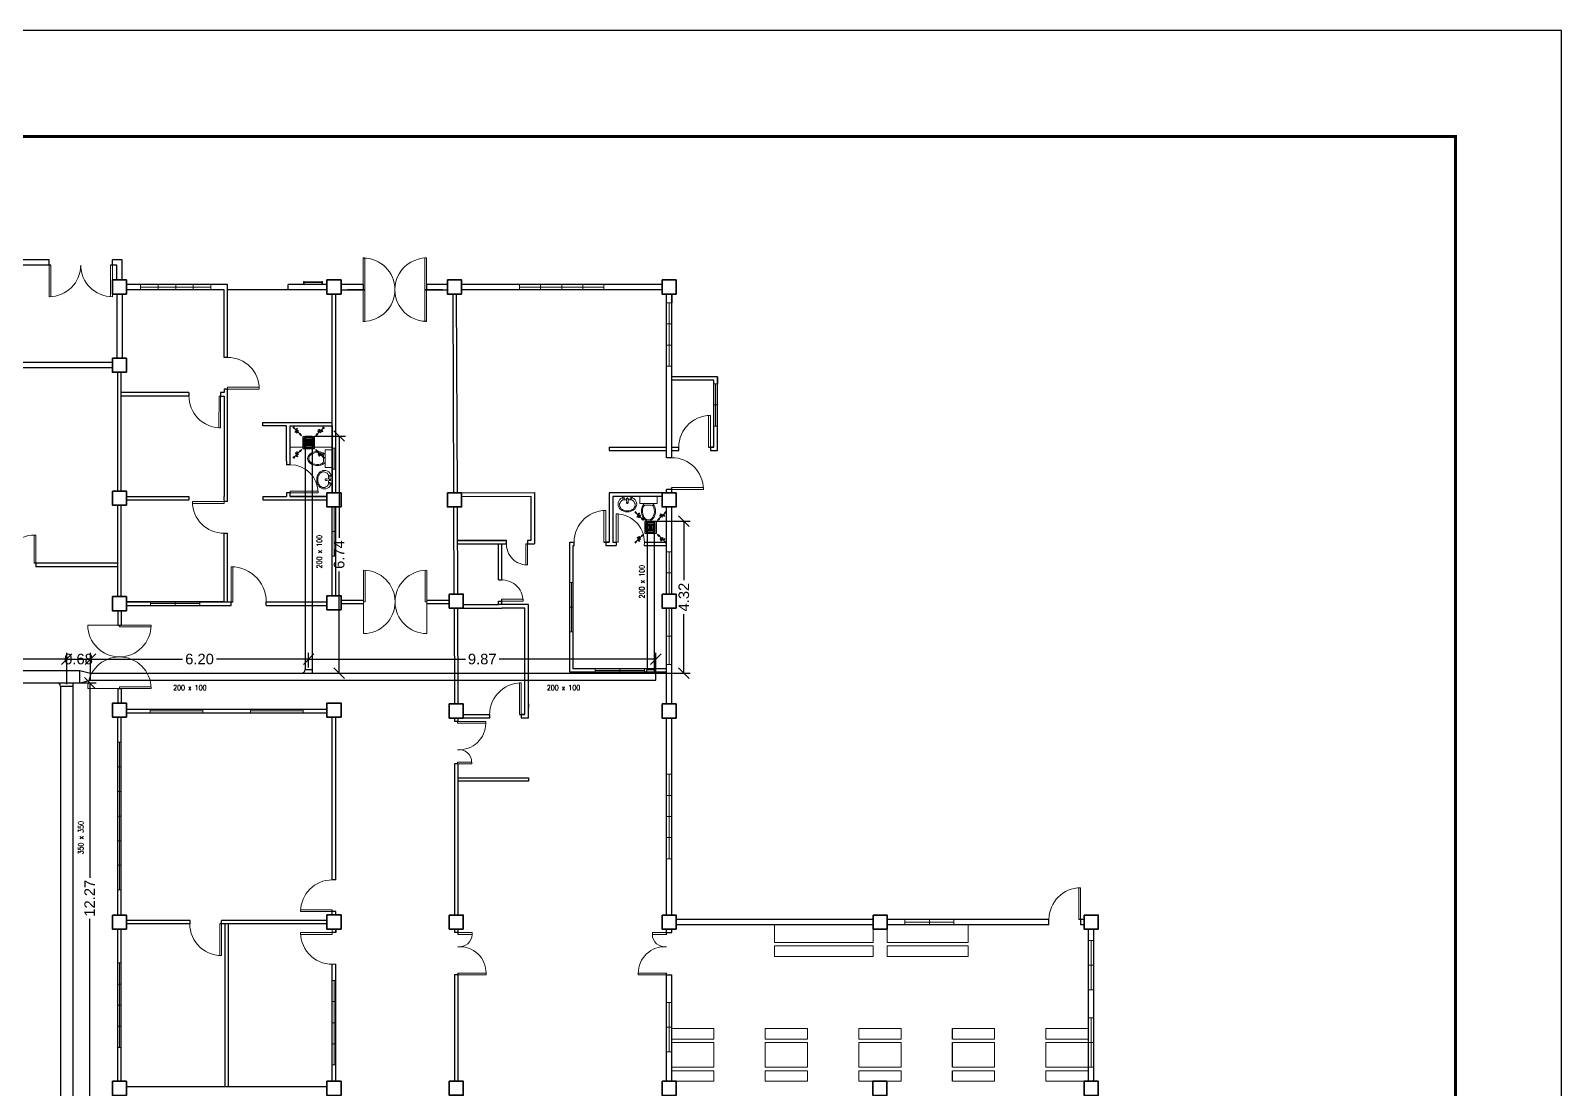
# Model space of a CAD drawing. Header units: millimetres. Extents: x 3 to 434, y 1 to 233.
# Drawn here: x 171.3 to 214.81, y 118.52 to 148.59 of the extents above; entities that cross this region are included whole.
import ezdxf

# ---------------------------------------------------------------- set-up
doc = ezdxf.new("R2010")
doc.units = ezdxf.units.MM
doc.header["$MEASUREMENT"] = 0
for name, color, linetype in [('.1', 1, 'Continuous'), ('AIR', 7, 'Continuous'), ('AIR-00', 8, 'Continuous'), ('AIR-03', 30, 'Continuous'), ('dimen', 7, 'Continuous'), ('ducting label', 7, 'Continuous'), ('exhaust', 1, 'Continuous')]:
    doc.layers.add(name, color=color, linetype=linetype)
doc.layers.add('WALL', color=4, linetype='Continuous', lineweight=30)
doc.styles.add('Arch-Dim', font='simplex.shx', dxfattribs={"width": 0.75})
doc.styles.get("Standard").update_dxf_attribs({"font": 'arial.ttf'})
doc.dimstyles.new('Copy of dimension', dxfattribs={"dimtxt": 0.3, "dimasz": 0.3, "dimexe": 0.18, "dimexo": 0.0625, "dimgap": 0.09, "dimtad": 0, "dimzin": 0, "dimdsep": 46, "dimtxsty": 'Standard', "dimblk": 'OBLIQUE', "dimcen": 0.09, "dimclrd": 256, "dimclre": 256, "dimclrt": 256, "dimadec": 0, "dimazin": 0, "dimtfac": 1, "dimtofl": 0, "dimtmove": 0, "dimatfit": 3, "dimldrblk": 'OBLIQUE', "dimfxl": 1, "dimtolj": 1, "dimtzin": 0, "dimarcsym": 0})

# ---------------------------------------------------------------- blocks, each defined once
blk = doc.blocks.new('GRILL-C-IN')
at = {"layer": 'AIR-00', "ltscale": 3}
for p, q in [((-0.601, 0.623), (-0.651, 0.674)), ((0.601, 0.623), (0.651, 0.674)), ((-0.623, 0.601), (-0.674, 0.651)), ((-0.637, 0.637), (-0.3, 0.3)), ((0.637, 0.637), (0.3, 0.3)), ((0.623, 0.601), (0.674, 0.651)), ((-0.623, -0.601), (-0.674, -0.651)), ((-0.601, -0.623), (-0.651, -0.674)), ((-0.637, -0.637), (-0.3, -0.3)), ((0.637, -0.637), (0.3, -0.3)), ((0.601, -0.623), (0.651, -0.674)), ((0.623, -0.601), (0.674, -0.651))]:
    blk.add_line(p, q, dxfattribs=at)
at = {"layer": 'AIR-00', "color": 50}
for p, q in [((-0.188, 0.187), (0.187, -0.188)), ((0.187, 0.187), (-0.188, -0.188))]:
    blk.add_line(p, q, dxfattribs=at)
at = {"layer": 'AIR-00', "ltscale": 3}
for points in [[(-0.362, 0.393), (-0.393, 0.362), (-0.3, 0.3)], [(0.393, 0.362), (0.362, 0.393), (0.3, 0.3)], [(-0.362, -0.393), (-0.393, -0.362), (-0.3, -0.3)], [(0.393, -0.362), (0.362, -0.393), (0.3, -0.3)]]:
    blk.add_lwpolyline(points, close=True, dxfattribs=at)
at = {"layer": 'AIR-00', "color": 50}
for points in [[(-0.188, -0.188), (0.187, -0.188), (0.187, 0.187), (-0.188, 0.187)], [(-0.125, -0.125), (0.125, -0.125), (0.125, 0.125), (-0.125, 0.125)], [(-0.062, -0.062), (0.062, -0.062), (0.062, 0.062), (-0.062, 0.062)]]:
    blk.add_lwpolyline(points, close=True, dxfattribs=at)
at = {"layer": 'AIR-00', "ltscale": 3}
for points in [[(-0.441, 0.441), (-0.512, 0.404), (-0.432, 0.514), (-0.568, 0.43), (-0.477, 0.6), (-0.561, 0.561)], [(0.441, 0.441), (0.404, 0.512), (0.514, 0.432), (0.43, 0.568), (0.6, 0.477), (0.561, 0.561)], [(-0.441, -0.441), (-0.512, -0.404), (-0.432, -0.514), (-0.568, -0.43), (-0.477, -0.6), (-0.561, -0.561)], [(0.441, -0.441), (0.404, -0.512), (0.514, -0.432), (0.43, -0.568), (0.6, -0.477), (0.561, -0.561)]]:
    blk.add_spline(points, degree=3, dxfattribs=at)
for points in [[(-0.3, 0.3), (-0.362, 0.393), (-0.393, 0.362)], [(0.3, 0.3), (0.393, 0.362), (0.362, 0.393)], [(-0.3, -0.3), (-0.362, -0.393), (-0.393, -0.362)], [(0.3, -0.3), (0.393, -0.362), (0.362, -0.393)]]:
    blk.add_solid(points, dxfattribs=at)
at = {"layer": 'AIR-03', "color": 6}
blk.add_lwpolyline([(-0.25, -0.25), (0.25, -0.25), (0.25, 0.25), (-0.25, 0.25)], close=True, dxfattribs=at)
blk = doc.blocks.new('_Oblique')
at = {"color": 0, "linetype": 'ByBlock', "lineweight": -2}
blk.add_line((-0.5, -0.5), (0.5, 0.5), dxfattribs=at)
blk = doc.blocks.new('*D30')
at = {"layer": 'Defpoints', "color": 0, "transparency": 16777216}
for p in [(172.321, 130.723), (167.693, 130.225), (172.321, 129.95)]:
    blk.add_point(p, dxfattribs=at)
at = {"layer": 'dimen', "lineweight": -2, "transparency": 16777216}
for p, q in [((167.693, 130.288), (167.693, 130.903)), ((167.693, 130.723), (169.521, 130.723)), ((172.321, 130.723), (170.493, 130.723)), ((172.321, 130.013), (172.321, 130.903))]:
    blk.add_line(p, q, dxfattribs=at)
at = {"layer": 'dimen', "lineweight": -2, "transparency": 16777216, "xscale": 0.3, "yscale": 0.3, "zscale": 0.3, "rotation": 180}
blk.add_blockref('_Oblique', (167.693, 130.723), dxfattribs=at)
at = {"layer": 'dimen', "lineweight": -2, "transparency": 16777216, "xscale": 0.3, "yscale": 0.3, "zscale": 0.3}
blk.add_blockref('_Oblique', (172.321, 130.723), dxfattribs=at)
at = {"layer": 'dimen', "transparency": 16777216, "insert": (170.007, 130.723), "char_height": 0.3, "attachment_point": 5}
blk.add_mtext('\\A1;4.63', dxfattribs=at)
blk = doc.blocks.new('*D31')
at = {"layer": 'Defpoints', "color": 0, "transparency": 16777216}
for p in [(172.996, 130.723), (172.996, 130.225), (172.321, 129.95)]:
    blk.add_point(p, dxfattribs=at)
at = {"layer": 'dimen', "lineweight": -2, "transparency": 16777216}
for p, q in [((172.321, 130.013), (172.321, 130.903)), ((172.321, 130.723), (172.996, 130.723)), ((172.996, 130.288), (172.996, 130.903))]:
    blk.add_line(p, q, dxfattribs=at)
at = {"layer": 'dimen', "lineweight": -2, "transparency": 16777216, "xscale": 0.3, "yscale": 0.3, "zscale": 0.3, "rotation": 180}
blk.add_blockref('_Oblique', (172.321, 130.723), dxfattribs=at)
at = {"layer": 'dimen', "lineweight": -2, "transparency": 16777216, "xscale": 0.3, "yscale": 0.3, "zscale": 0.3}
blk.add_blockref('_Oblique', (172.996, 130.723), dxfattribs=at)
at = {"layer": 'dimen', "transparency": 16777216, "insert": (172.658, 130.723), "char_height": 0.3, "attachment_point": 5}
blk.add_mtext('\\A1;0.68', dxfattribs=at)
blk = doc.blocks.new('*D32')
at = {"layer": 'Defpoints', "color": 0, "transparency": 16777216}
for p in [(179.2, 130.723), (172.996, 130.225), (179.2, 130.425)]:
    blk.add_point(p, dxfattribs=at)
at = {"layer": 'dimen', "lineweight": -2, "transparency": 16777216}
for p, q in [((172.996, 130.288), (172.996, 130.903)), ((172.996, 130.723), (175.618, 130.723)), ((179.2, 130.723), (176.578, 130.723)), ((179.2, 130.488), (179.2, 130.903))]:
    blk.add_line(p, q, dxfattribs=at)
at = {"layer": 'dimen', "lineweight": -2, "transparency": 16777216, "xscale": 0.3, "yscale": 0.3, "zscale": 0.3, "rotation": 180}
blk.add_blockref('_Oblique', (172.996, 130.723), dxfattribs=at)
at = {"layer": 'dimen', "lineweight": -2, "transparency": 16777216, "xscale": 0.3, "yscale": 0.3, "zscale": 0.3}
blk.add_blockref('_Oblique', (179.2, 130.723), dxfattribs=at)
at = {"layer": 'dimen', "transparency": 16777216, "insert": (176.098, 130.723), "char_height": 0.3, "attachment_point": 5}
blk.add_mtext('\\A1;6.20', dxfattribs=at)
blk = doc.blocks.new('*D33')
at = {"layer": 'Defpoints', "color": 0, "transparency": 16777216}
for p in [(189.069, 130.723), (179.2, 130.425), (189.069, 130.225)]:
    blk.add_point(p, dxfattribs=at)
at = {"layer": 'dimen', "lineweight": -2, "transparency": 16777216}
for p, q in [((179.2, 130.488), (179.2, 130.903)), ((179.2, 130.723), (183.655, 130.723)), ((189.069, 130.723), (184.614, 130.723)), ((189.069, 130.288), (189.069, 130.903))]:
    blk.add_line(p, q, dxfattribs=at)
at = {"layer": 'dimen', "lineweight": -2, "transparency": 16777216, "xscale": 0.3, "yscale": 0.3, "zscale": 0.3, "rotation": 180}
blk.add_blockref('_Oblique', (179.2, 130.723), dxfattribs=at)
at = {"layer": 'dimen', "lineweight": -2, "transparency": 16777216, "xscale": 0.3, "yscale": 0.3, "zscale": 0.3}
blk.add_blockref('_Oblique', (189.069, 130.723), dxfattribs=at)
at = {"layer": 'dimen', "transparency": 16777216, "insert": (184.135, 130.723), "char_height": 0.3, "attachment_point": 5}
blk.add_mtext('\\A1;9.87', dxfattribs=at)
blk = doc.blocks.new('*D34')
at = {"layer": 'Defpoints', "color": 0, "transparency": 16777216}
for p in [(189.02, 134.646), (189.867, 134.646), (189.02, 130.325)]:
    blk.add_point(p, dxfattribs=at)
at = {"layer": 'dimen', "lineweight": -2, "transparency": 16777216}
for p, q in [((189.082, 134.646), (190.047, 134.646)), ((189.867, 134.646), (189.867, 132.97)), ((189.867, 130.325), (189.867, 132.001)), ((189.082, 130.325), (190.047, 130.325))]:
    blk.add_line(p, q, dxfattribs=at)
at = {"layer": 'dimen', "lineweight": -2, "transparency": 16777216, "xscale": 0.3, "yscale": 0.3, "zscale": 0.3}
for p, rotation in [((189.867, 134.646), 90), ((189.867, 130.325), 270)]:
    blk.add_blockref('_Oblique', p, dxfattribs=dict(at, rotation=rotation))
at = {"layer": 'dimen', "transparency": 16777216, "insert": (189.867, 132.485), "char_height": 0.3, "attachment_point": 5, "rotation": 90}
blk.add_mtext('\\A1;4.32', dxfattribs=at)
blk = doc.blocks.new('*D35')
at = {"layer": 'Defpoints', "color": 0, "transparency": 16777216}
for p in [(179.3, 137.063), (179.3, 130.325), (180.068, 130.325)]:
    blk.add_point(p, dxfattribs=at)
at = {"layer": 'dimen', "lineweight": -2, "transparency": 16777216}
for p, q in [((179.363, 137.063), (180.248, 137.063)), ((180.068, 137.063), (180.068, 134.174)), ((180.068, 130.325), (180.068, 133.214)), ((179.363, 130.325), (180.248, 130.325))]:
    blk.add_line(p, q, dxfattribs=at)
at = {"layer": 'dimen', "lineweight": -2, "transparency": 16777216, "xscale": 0.3, "yscale": 0.3, "zscale": 0.3}
for p, rotation in [((180.068, 137.063), 90), ((180.068, 130.325), 270)]:
    blk.add_blockref('_Oblique', p, dxfattribs=dict(at, rotation=rotation))
at = {"layer": 'dimen', "transparency": 16777216, "insert": (180.068, 133.694), "char_height": 0.3, "attachment_point": 5, "rotation": 90}
blk.add_mtext('\\A1;6.74', dxfattribs=at)
blk = doc.blocks.new('*D36')
at = {"layer": 'Defpoints', "color": 0, "transparency": 16777216}
for p in [(172.496, 130.05), (172.596, 117.78), (172.975, 117.78)]:
    blk.add_point(p, dxfattribs=at)
at = {"layer": 'dimen', "lineweight": -2, "transparency": 16777216}
for p, q in [((172.558, 130.05), (173.155, 130.05)), ((172.975, 130.05), (172.975, 124.508)), ((172.975, 117.78), (172.975, 123.344)), ((172.658, 117.78), (173.155, 117.78))]:
    blk.add_line(p, q, dxfattribs=at)
at = {"layer": 'dimen', "lineweight": -2, "transparency": 16777216, "xscale": 0.3, "yscale": 0.3, "zscale": 0.3}
for p, rotation in [((172.975, 130.05), 90), ((172.975, 117.78), 270)]:
    blk.add_blockref('_Oblique', p, dxfattribs=dict(at, rotation=rotation))
at = {"layer": 'dimen', "transparency": 16777216, "insert": (172.975, 123.926), "char_height": 0.3, "attachment_point": 5, "rotation": 90}
blk.add_mtext('\\A1;12.27', dxfattribs=at)

msp = doc.modelspace()

# ---------------------------------------------------------------- linework, layer by layer
at = {"layer": '.1', "color": 0}
for p, q in [((214.814, 148.586), (115.539, 148.586)), ((214.814, 78.19), (214.814, 148.586))]:
    msp.add_line(p, q, dxfattribs=at)
at = {"color": 8, "lineweight": 25}
for p, q in [((171.821, 142.073), (169.351, 142.073)), ((171.871, 141.923), (169.501, 141.923)), ((171.821, 141.923), (171.821, 142.073)), ((173.746, 141.923), (173.571, 141.923)), ((173.896, 142.073), (173.621, 142.073)), ((173.621, 141.923), (173.621, 142.073)), ((173.746, 141.923), (173.646, 141.923)), ((173.746, 141.498), (173.746, 141.923)), ((173.896, 141.498), (173.896, 142.073)), ((173.746, 141.098), (173.746, 139.274)), ((173.896, 141.098), (173.896, 139.274)), ((176.896, 141.373), (174.021, 141.373)), ((176.796, 141.223), (174.021, 141.223)), ((176.796, 139.299), (176.796, 141.223)), ((176.896, 141.223), (176.896, 141.373)), ((176.896, 139.299), (176.896, 141.223)), ((179.721, 141.373), (178.621, 141.373)), ((178.621, 141.223), (178.621, 141.373)), ((179.721, 141.223), (178.621, 141.223)), ((179.871, 135.448), (179.871, 141.098)), ((179.971, 135.448), (179.971, 141.098)), ((180.752, 141.373), (180.121, 141.373)), ((180.121, 141.223), (180.802, 141.223)), ((180.752, 141.373), (180.302, 141.373)), ((180.752, 141.223), (180.302, 141.223)), ((180.752, 141.373), (180.752, 141.223)), ((182.502, 141.223), (183.146, 141.223)), ((183.002, 141.373), (182.552, 141.373)), ((183.146, 141.373), (182.552, 141.373)), ((182.552, 141.373), (182.552, 141.223)), ((183.002, 141.223), (182.552, 141.223)), ((183.296, 141.098), (183.32, 135.448)), ((183.396, 141.099), (183.42, 135.448)), ((189.246, 141.373), (183.546, 141.373)), ((189.246, 141.223), (183.546, 141.223)), ((189.371, 136.448), (189.371, 141.098)), ((189.521, 136.448), (189.521, 141.098)), ((189.521, 141.098), (189.521, 140.848)), ((173.896, 140.886), (173.896, 139.486)), ((173.621, 139.149), (170.296, 139.149)), ((173.621, 138.999), (170.296, 138.999)), ((173.621, 138.999), (171.646, 138.999)), ((173.771, 135.499), (173.771, 138.874)), ((173.871, 135.499), (173.871, 138.874)), ((176.896, 138.399), (176.796, 138.399)), ((176.796, 138.399), (176.796, 138.299)), ((176.796, 138.399), (176.796, 138.299)), ((176.896, 135.199), (176.896, 138.399)), ((190.821, 138.748), (189.521, 138.748)), ((190.721, 138.648), (189.521, 138.648)), ((190.721, 136.748), (190.721, 138.648)), ((190.821, 136.648), (190.821, 138.748)), ((175.796, 138.299), (173.871, 138.299)), ((175.796, 138.199), (173.871, 138.199)), ((175.796, 138.299), (175.796, 138.199)), ((176.796, 138.299), (176.696, 138.299)), ((176.696, 138.299), (176.696, 138.199)), ((176.696, 138.199), (176.796, 138.199)), ((176.796, 138.199), (176.796, 135.349)), ((177.896, 137.349), (177.896, 137.449)), ((177.896, 137.449), (179.871, 137.449)), ((178.571, 137.349), (177.896, 137.349)), ((178.571, 136.349), (178.571, 137.349)), ((178.671, 137.349), (179.871, 137.349)), ((178.671, 136.349), (178.671, 137.349)), ((179.871, 137.349), (179.871, 135.448)), ((187.746, 136.748), (189.371, 136.748)), ((187.746, 136.748), (187.746, 136.649)), ((187.746, 136.649), (189.371, 136.648)), ((189.521, 136.748), (189.721, 136.748)), ((189.721, 136.648), (189.721, 136.748)), ((190.571, 136.748), (190.721, 136.748)), ((190.721, 136.748), (190.621, 136.748)), ((190.621, 136.748), (190.621, 136.648)), ((178.571, 136.349), (178.571, 136.249)), ((178.671, 136.249), (178.571, 136.249)), ((178.671, 136.249), (178.671, 136.349)), ((189.521, 136.448), (189.371, 136.448)), ((189.521, 136.648), (189.726, 136.648)), ((190.621, 136.648), (190.821, 136.648)), ((174.021, 135.349), (175.796, 135.349)), ((175.796, 135.349), (175.796, 135.249)), ((176.796, 135.249), (176.796, 135.349)), ((177.896, 135.349), (178.571, 135.349)), ((177.896, 135.349), (177.896, 135.249)), ((178.671, 135.449), (178.571, 135.449)), ((178.571, 135.449), (178.571, 135.349)), ((178.671, 135.349), (178.671, 135.449)), ((178.671, 135.349), (179.721, 135.349)), ((179.721, 135.349), (178.671, 135.349)), ((183.42, 135.448), (185.621, 135.457)), ((183.546, 135.349), (185.521, 135.357)), ((185.521, 135.357), (185.521, 134.098)), ((185.621, 135.457), (185.621, 133.998)), ((189.246, 135.448), (187.746, 135.448)), ((187.746, 135.448), (187.746, 134.048)), ((189.246, 135.348), (187.846, 135.348)), ((187.846, 135.348), (187.846, 134.048)), ((189.371, 135.448), (189.371, 135.548)), ((189.521, 135.548), (189.371, 135.548)), ((189.521, 135.448), (189.521, 135.598)), ((173.771, 132.499), (173.771, 135.099)), ((173.871, 132.499), (173.871, 135.099)), ((174.021, 135.249), (175.796, 135.249)), ((174.021, 135.249), (175.796, 135.249)), ((176.896, 135.199), (176.796, 135.199)), ((177.896, 135.249), (179.721, 135.249)), ((179.871, 132.524), (179.871, 135.048)), ((179.971, 132.524), (179.971, 135.048)), ((183.322, 135.048), (183.332, 132.573)), ((183.422, 135.048), (183.432, 132.573)), ((183.422, 135.048), (183.426, 134.098)), ((189.371, 132.573), (189.371, 135.048)), ((189.521, 132.573), (189.521, 135.048)), ((176.796, 132.349), (176.796, 134.299)), ((176.796, 134.299), (176.896, 134.299)), ((176.896, 132.349), (176.896, 134.299)), ((183.426, 134.098), (184.829, 134.098)), ((184.829, 134.098), (183.426, 134.098)), ((184.821, 133.998), (184.821, 134.098)), ((185.521, 134.098), (185.421, 134.098)), ((185.521, 134.098), (185.421, 134.098)), ((185.421, 134.098), (185.421, 133.998)), ((186.621, 130.348), (186.621, 134.048)), ((186.621, 134.048), (186.746, 134.048)), ((186.746, 133.948), (186.746, 134.048)), ((187.746, 134.048), (187.646, 134.048)), ((187.646, 134.048), (187.646, 133.948)), ((187.846, 134.048), (187.946, 134.048)), ((187.946, 134.048), (187.946, 133.948)), ((188.746, 134.048), (189.371, 134.048)), ((183.426, 133.998), (184.821, 133.998)), ((184.596, 132.973), (184.596, 133.998)), ((184.696, 132.973), (184.696, 133.998)), ((185.371, 133.998), (185.621, 133.998)), ((186.721, 130.448), (186.721, 133.948)), ((186.721, 133.948), (186.751, 133.948)), ((186.721, 133.948), (186.751, 133.948)), ((187.646, 133.948), (187.946, 133.948)), ((188.739, 133.948), (189.371, 133.948)), ((173.771, 133.449), (171.396, 133.449)), ((171.446, 133.449), (171.446, 133.349)), ((173.771, 133.349), (171.446, 133.349)), ((184.596, 132.973), (184.696, 132.973)), ((174.021, 132.349), (177.046, 132.349)), ((176.796, 132.349), (174.021, 132.349)), ((176.996, 132.249), (176.996, 132.349)), ((177.996, 132.349), (179.721, 132.349)), ((177.996, 132.249), (177.996, 132.349)), ((180.121, 132.399), (180.758, 132.399)), ((180.121, 132.299), (180.758, 132.299)), ((182.558, 132.399), (183.196, 132.399)), ((182.558, 132.299), (183.196, 132.299)), ((184.596, 132.273), (184.596, 132.373)), ((184.596, 132.273), (184.596, 132.373)), ((184.596, 132.373), (184.696, 132.373)), ((184.696, 132.273), (184.696, 132.423)), ((173.771, 132.099), (173.771, 131.687)), ((173.871, 132.099), (173.871, 131.687)), ((174.021, 132.249), (176.996, 132.249)), ((174.021, 132.249), (176.996, 132.249)), ((177.991, 132.249), (179.721, 132.249)), ((183.334, 132.173), (183.346, 129.448)), ((183.434, 132.173), (183.435, 132.023)), ((183.434, 132.173), (183.446, 129.449)), ((183.596, 132.273), (184.596, 132.273)), ((183.596, 132.173), (184.696, 132.173)), ((184.696, 132.273), (184.596, 132.273)), ((185.446, 132.273), (184.696, 132.273)), ((185.346, 132.173), (184.696, 132.173)), ((185.346, 129.148), (185.346, 132.173)), ((185.446, 129.048), (185.446, 132.273)), ((189.371, 129.448), (189.371, 132.173)), ((189.521, 129.448), (189.521, 132.173)), ((173.771, 131.687), (173.871, 131.687)), ((189.371, 130.348), (186.621, 130.348)), ((189.371, 130.448), (186.721, 130.448)), ((189.371, 129.448), (189.371, 130.398)), ((173.771, 129.887), (173.771, 129.475)), ((173.771, 129.887), (173.871, 129.887)), ((173.871, 129.887), (173.871, 129.475)), ((174.021, 129.298), (179.721, 129.298)), ((176.871, 129.298), (179.721, 129.298)), ((173.771, 123.448), (173.771, 129.075)), ((173.871, 123.448), (173.871, 129.075)), ((174.021, 129.198), (179.721, 129.198)), ((179.871, 124.448), (179.871, 129.075)), ((179.971, 124.448), (179.971, 129.075)), ((183.346, 129.048), (183.346, 128.948)), ((183.446, 128.948), (183.346, 128.948)), ((183.446, 129.048), (183.446, 128.948)), ((183.596, 129.148), (184.346, 129.148)), ((184.351, 129.048), (183.596, 129.048)), ((184.346, 129.148), (184.346, 129.048)), ((185.346, 129.148), (185.246, 129.148)), ((185.246, 129.148), (185.246, 129.048)), ((185.446, 129.048), (185.246, 129.048)), ((189.371, 123.448), (189.371, 129.048)), ((189.371, 128.898), (189.371, 129.048)), ((189.521, 123.448), (189.521, 129.048)), ((189.521, 128.948), (189.521, 129.048)), ((183.346, 127.748), (183.346, 123.448)), ((183.446, 127.748), (183.346, 127.748)), ((183.446, 127.748), (183.446, 123.448)), ((183.446, 127.349), (185.446, 127.349)), ((185.446, 127.249), (183.446, 127.249)), ((185.446, 127.349), (185.446, 127.249)), ((179.971, 124.448), (179.871, 124.448)), ((179.871, 123.448), (179.871, 123.598)), ((175.827, 123.298), (174.021, 123.298)), ((175.822, 123.198), (174.021, 123.198)), ((175.822, 123.298), (175.822, 123.198)), ((179.721, 123.198), (176.672, 123.198)), ((179.721, 123.298), (176.722, 123.298)), ((176.722, 123.198), (176.722, 123.298)), ((176.822, 123.198), (176.722, 123.198)), ((176.822, 118.572), (176.822, 123.198)), ((176.922, 118.572), (176.922, 123.198)), ((179.971, 123.548), (179.871, 123.548)), ((179.971, 123.448), (179.971, 123.548)), ((195.246, 123.323), (189.646, 123.323)), ((195.246, 123.173), (189.646, 123.173)), ((200.246, 123.323), (195.646, 123.323)), ((200.246, 123.173), (195.646, 123.173)), ((200.246, 123.173), (200.246, 123.323)), ((201.246, 123.323), (201.146, 123.323)), ((201.146, 123.323), (201.146, 123.173)), ((201.246, 123.173), (201.146, 123.173)), ((173.771, 118.723), (173.771, 123.048)), ((173.871, 118.723), (173.871, 123.048)), ((179.971, 122.948), (179.871, 122.948)), ((179.971, 122.948), (179.971, 123.048)), ((179.971, 123.048), (179.971, 122.948)), ((183.346, 123.048), (183.346, 122.948)), ((183.446, 122.948), (183.346, 122.948)), ((183.446, 123.048), (183.446, 122.898)), ((183.446, 123.048), (183.446, 122.948)), ((189.371, 122.898), (189.371, 123.048)), ((189.371, 122.948), (189.521, 122.948)), ((189.521, 122.948), (189.521, 123.048)), ((201.371, 118.723), (201.371, 123.048)), ((201.521, 118.723), (201.521, 123.048)), ((179.871, 118.722), (179.871, 122.048)), ((179.971, 118.722), (179.971, 122.054)), ((183.346, 121.748), (183.346, 118.725)), ((183.446, 121.748), (183.346, 121.748)), ((183.446, 121.798), (183.446, 118.725)), ((189.371, 118.723), (189.371, 121.798)), ((189.371, 121.748), (189.521, 121.748)), ((189.521, 118.723), (189.521, 121.748)), ((174.021, 118.573), (179.721, 118.572))]:
    msp.add_line(p, q, dxfattribs=at)
at = {"color": 8, "lineweight": 13}
for p, q in [((171.821, 141.023), (171.821, 141.923)), ((171.821, 141.923), (171.871, 141.923)), ((171.871, 141.923), (171.871, 141.023)), ((173.571, 141.023), (173.571, 141.923)), ((173.571, 141.923), (173.621, 141.923)), ((173.621, 141.923), (173.621, 141.023)), ((180.751, 141.224), (180.751, 142.124)), ((180.751, 142.124), (180.801, 142.124)), ((180.801, 142.124), (180.802, 141.223)), ((182.551, 142.124), (182.501, 142.124)), ((182.501, 142.124), (182.502, 141.224)), ((182.551, 141.224), (182.551, 142.124)), ((180.802, 141.224), (180.751, 141.224)), ((180.751, 141.173), (180.752, 140.323)), ((180.752, 141.223), (180.752, 140.323)), ((180.752, 141.223), (180.802, 141.223)), ((180.802, 140.323), (180.802, 141.223)), ((182.502, 141.224), (182.551, 141.224)), ((182.502, 140.323), (182.502, 141.223)), ((182.502, 141.223), (182.552, 141.223)), ((182.551, 141.273), (182.551, 141.174)), ((182.551, 141.174), (182.551, 140.324)), ((182.552, 141.223), (182.552, 140.323)), ((180.752, 140.323), (180.802, 140.323)), ((182.552, 140.323), (182.502, 140.323)), ((177.796, 138.449), (176.896, 138.449)), ((176.896, 138.449), (176.896, 138.399)), ((176.896, 138.399), (177.796, 138.399)), ((177.796, 138.399), (177.796, 138.449)), ((176.646, 137.299), (176.655, 138.199)), ((176.655, 138.199), (176.696, 138.199)), ((176.696, 138.199), (176.696, 137.299)), ((190.621, 137.648), (190.571, 137.648)), ((190.571, 137.648), (190.571, 136.748)), ((190.621, 136.748), (190.621, 137.648)), ((176.696, 137.299), (176.646, 137.299)), ((178.671, 135.449), (178.671, 135.499)), ((179.471, 135.499), (178.671, 135.499)), ((178.671, 135.449), (179.471, 135.449)), ((179.471, 135.449), (179.471, 135.499)), ((190.421, 135.598), (189.521, 135.598)), ((189.521, 135.548), (190.421, 135.548)), ((190.421, 135.548), (190.421, 135.598)), ((176.796, 135.199), (175.896, 135.199)), ((175.896, 135.199), (175.896, 135.149)), ((175.896, 135.149), (176.796, 135.149)), ((176.796, 135.149), (176.796, 135.249)), ((176.796, 135.199), (176.796, 135.149)), ((187.646, 134.948), (187.596, 134.948)), ((187.596, 134.948), (187.596, 134.048)), ((187.646, 134.048), (187.646, 134.948)), ((187.946, 134.048), (187.946, 134.848)), ((187.946, 134.848), (187.996, 134.848)), ((187.996, 134.848), (187.996, 134.048)), ((187.996, 134.048), (187.946, 134.048)), ((185.421, 133.998), (185.371, 133.998)), ((185.371, 133.398), (185.371, 133.998)), ((185.421, 133.998), (185.421, 133.398)), ((176.996, 133.349), (177.046, 133.349)), ((176.996, 132.349), (176.996, 133.349)), ((177.046, 133.349), (177.046, 132.349)), ((180.758, 132.349), (180.758, 133.249)), ((180.808, 133.249), (180.808, 132.349)), ((182.508, 132.349), (182.508, 133.249)), ((182.558, 133.249), (182.558, 132.349)), ((185.421, 133.398), (185.371, 133.398)), ((180.758, 132.299), (180.758, 132.399)), ((180.808, 132.349), (180.758, 132.349)), ((180.758, 132.349), (180.758, 131.449)), ((182.558, 132.349), (182.508, 132.349)), ((182.558, 132.299), (182.558, 132.399)), ((182.558, 132.349), (182.558, 131.449)), ((185.296, 132.423), (184.696, 132.423)), ((184.696, 132.373), (185.296, 132.373)), ((185.296, 132.373), (185.296, 132.423)), ((173.821, 131.687), (172.921, 131.687)), ((173.821, 131.687), (174.721, 131.687)), ((173.821, 131.637), (173.821, 131.687)), ((174.721, 131.637), (173.821, 131.637)), ((174.721, 131.687), (174.721, 131.637)), ((173.821, 129.887), (172.921, 129.887)), ((173.821, 129.937), (174.721, 129.937)), ((173.821, 129.887), (173.821, 129.937)), ((174.721, 129.887), (173.821, 129.887)), ((174.721, 129.937), (174.721, 129.887)), ((185.246, 130.048), (185.196, 130.048)), ((185.196, 130.048), (185.196, 129.148)), ((185.246, 129.148), (185.246, 130.048)), ((185.246, 129.148), (185.196, 129.148)), ((183.446, 128.15), (183.446, 128.148)), ((201.146, 124.223), (201.096, 124.223)), ((201.096, 124.223), (201.096, 123.323)), ((201.146, 123.323), (201.146, 124.223)), ((178.971, 123.548), (178.971, 123.598)), ((178.971, 123.598), (179.871, 123.598)), ((176.672, 122.298), (176.672, 123.198)), ((176.722, 123.198), (176.722, 122.298)), ((179.871, 123.548), (178.971, 123.548)), ((179.871, 122.948), (178.971, 122.948)), ((178.971, 122.948), (178.971, 122.898)), ((178.971, 122.898), (179.871, 122.898)), ((179.871, 122.898), (179.871, 123.048)), ((179.871, 122.948), (179.871, 122.898)), ((176.722, 122.298), (176.672, 122.298))]:
    msp.add_line(p, q, dxfattribs=at)
at = {"color": 8, "lineweight": 9}
for p, q in [((179.071, 141.454), (179.051, 141.454)), ((179.051, 141.454), (179.051, 141.374)), ((179.071, 141.374), (179.071, 141.454)), ((179.321, 141.444), (179.071, 141.444)), ((179.321, 141.444), (179.571, 141.444)), ((179.571, 141.374), (179.571, 141.454)), ((179.571, 141.454), (179.591, 141.454)), ((179.591, 141.454), (179.591, 141.374)), ((174.421, 141.373), (174.421, 141.223)), ((174.421, 141.298), (176.421, 141.298)), ((174.421, 141.223), (176.421, 141.223)), ((174.421, 141.223), (175.421, 141.223)), ((174.921, 141.223), (174.921, 141.373)), ((175.421, 141.223), (175.421, 141.373)), ((175.421, 141.223), (176.421, 141.223)), ((175.921, 141.223), (175.921, 141.373)), ((176.421, 141.223), (176.421, 141.373)), ((179.321, 141.424), (179.071, 141.424)), ((179.321, 141.424), (179.571, 141.424)), ((186.396, 141.373), (185.196, 141.373)), ((185.196, 141.373), (185.196, 141.223)), ((187.596, 141.298), (185.196, 141.298)), ((185.796, 141.373), (185.796, 141.223)), ((186.396, 141.373), (186.396, 141.223)), ((186.396, 141.223), (187.596, 141.223)), ((186.996, 141.223), (186.996, 141.373)), ((187.596, 141.223), (187.596, 141.373)), ((189.521, 140.848), (189.371, 140.848)), ((189.371, 140.848), (189.371, 140.248)), ((189.446, 139.048), (189.446, 140.848)), ((189.371, 140.248), (189.521, 140.248)), ((189.521, 140.248), (189.521, 139.648)), ((189.521, 139.648), (189.371, 139.648)), ((189.371, 139.648), (189.371, 139.048)), ((189.371, 139.048), (189.521, 139.048)), ((190.821, 138.548), (190.721, 138.548)), ((190.721, 138.548), (190.721, 137.348)), ((190.771, 138.548), (190.771, 137.348)), ((190.721, 137.948), (190.821, 137.948)), ((190.721, 137.348), (190.821, 137.348)), ((179.871, 136.749), (178.671, 136.749)), ((179.871, 136.672), (179.671, 136.672)), ((179.671, 136.672), (179.671, 136.172)), ((179.871, 136.422), (179.871, 136.722)), ((179.871, 136.722), (179.971, 136.722)), ((179.871, 136.172), (179.871, 136.672)), ((179.921, 136.722), (179.921, 136.122)), ((179.971, 136.722), (179.971, 136.122)), ((179.621, 136.513), (179.621, 136.332)), ((179.671, 136.172), (179.871, 136.172)), ((179.673, 135.837), (179.795, 135.85)), ((179.673, 135.808), (179.795, 135.794)), ((179.971, 136.122), (179.871, 136.122)), ((188.611, 135.348), (188.611, 135.148)), ((189.111, 135.348), (188.611, 135.348)), ((189.111, 135.148), (189.111, 135.348)), ((179.871, 134.348), (179.871, 135.048)), ((179.871, 135.048), (179.971, 135.048)), ((179.921, 135.048), (179.921, 133.648)), ((179.971, 135.048), (179.971, 133.648)), ((188.246, 135.151), (188.233, 135.272)), ((188.275, 135.151), (188.289, 135.272)), ((188.611, 135.148), (189.111, 135.148)), ((188.77, 135.098), (188.951, 135.098)), ((179.871, 134.348), (179.971, 134.348)), ((179.971, 133.648), (179.871, 133.648)), ((189.521, 133.773), (189.371, 133.773)), ((189.446, 133.773), (189.446, 132.573)), ((189.521, 132.573), (189.521, 133.773)), ((189.521, 133.173), (189.371, 133.173)), ((186.621, 132.198), (186.621, 132.898)), ((186.621, 132.898), (186.721, 132.898)), ((186.671, 132.898), (186.671, 131.498)), ((186.721, 132.898), (186.721, 131.498)), ((174.708, 132.249), (174.708, 132.349)), ((176.108, 132.299), (174.708, 132.299)), ((175.408, 132.349), (176.108, 132.349)), ((175.408, 132.349), (175.408, 132.249)), ((176.108, 132.349), (176.108, 132.249)), ((176.108, 132.249), (174.708, 132.249)), ((186.621, 132.198), (186.721, 132.198)), ((189.446, 132.173), (189.446, 130.573)), ((189.521, 132.173), (189.521, 130.573)), ((186.721, 131.498), (186.621, 131.498)), ((189.521, 131.373), (189.371, 131.373)), ((189.521, 130.573), (189.371, 130.573)), ((187.346, 130.348), (187.346, 130.448)), ((188.746, 130.398), (187.346, 130.398)), ((188.746, 130.348), (187.346, 130.348)), ((188.046, 130.448), (188.746, 130.448)), ((188.046, 130.448), (188.046, 130.348)), ((188.746, 130.448), (188.746, 130.348)), ((175.446, 129.298), (174.696, 129.298)), ((174.696, 129.298), (174.696, 129.198)), ((176.196, 129.198), (176.196, 129.298)), ((177.546, 129.198), (177.546, 129.298)), ((178.296, 129.298), (179.046, 129.298)), ((179.046, 129.298), (179.046, 129.198)), ((174.696, 129.248), (176.196, 129.248)), ((174.696, 129.198), (176.196, 129.198)), ((177.546, 129.248), (179.046, 129.248)), ((179.046, 129.198), (177.546, 129.198)), ((173.771, 127.662), (173.771, 128.362)), ((173.771, 128.362), (173.871, 128.362)), ((173.821, 128.362), (173.821, 126.962)), ((173.871, 128.362), (173.871, 126.962)), ((173.771, 127.662), (173.871, 127.662)), ((189.371, 126.248), (189.371, 127.448)), ((189.371, 127.448), (189.521, 127.448)), ((189.446, 127.448), (189.446, 125.048)), ((173.771, 126.262), (173.771, 126.962)), ((173.771, 126.962), (173.871, 126.962)), ((173.871, 126.962), (173.771, 126.962)), ((173.821, 126.962), (173.821, 125.562)), ((173.871, 126.962), (173.871, 125.562)), ((189.371, 126.848), (189.521, 126.848)), ((173.771, 126.262), (173.871, 126.262)), ((189.521, 126.248), (189.371, 126.248)), ((189.521, 126.248), (189.521, 125.048)), ((173.871, 125.562), (173.771, 125.562)), ((173.771, 124.862), (173.771, 125.562)), ((173.771, 125.562), (173.871, 125.562)), ((173.871, 125.562), (173.771, 125.562)), ((173.821, 125.562), (173.821, 124.162)), ((173.871, 125.562), (173.871, 124.162)), ((189.521, 125.648), (189.371, 125.648)), ((189.521, 125.048), (189.371, 125.048)), ((173.771, 124.862), (173.871, 124.862)), ((173.871, 124.162), (173.771, 124.162)), ((192.446, 123.173), (192.446, 122.673)), ((195.646, 123.173), (195.646, 122.673)), ((196.146, 123.323), (196.146, 123.173)), ((196.146, 123.248), (197.546, 123.248)), ((196.146, 123.173), (197.546, 123.173)), ((196.846, 123.173), (196.846, 123.323)), ((197.546, 123.173), (197.546, 123.323)), ((197.946, 122.673), (197.946, 123.173)), ((195.246, 122.673), (195.246, 123.048)), ((201.521, 122.723), (201.371, 122.723)), ((201.446, 121.323), (201.446, 122.723)), ((192.446, 122.673), (195.246, 122.673)), ((192.446, 122.573), (195.246, 122.573)), ((192.446, 122.573), (192.446, 122.273)), ((195.246, 122.573), (195.246, 122.273)), ((195.646, 122.673), (197.946, 122.673)), ((195.646, 122.573), (197.946, 122.573)), ((195.646, 122.573), (195.646, 122.273)), ((197.946, 122.573), (197.946, 122.273)), ((173.771, 122.086), (173.871, 122.086)), ((173.821, 122.086), (173.821, 119.686)), ((192.446, 122.273), (195.246, 122.273)), ((195.646, 122.273), (197.946, 122.273)), ((201.371, 122.023), (201.521, 122.023)), ((173.771, 121.486), (173.871, 121.486)), ((179.871, 121.588), (179.971, 121.588)), ((179.921, 121.588), (179.921, 119.188)), ((179.871, 120.988), (179.971, 120.988)), ((201.371, 121.323), (201.521, 121.323)), ((173.771, 120.886), (173.871, 120.886)), ((189.521, 120.961), (189.371, 120.961)), ((189.446, 119.561), (189.446, 120.961)), ((173.771, 120.286), (173.871, 120.286)), ((179.871, 120.388), (179.971, 120.388)), ((189.371, 120.261), (189.521, 120.261)), ((190.721, 120.223), (189.521, 120.223)), ((189.521, 120.223), (189.521, 119.923)), ((190.721, 119.923), (190.721, 120.223)), ((193.381, 120.223), (192.181, 120.223)), ((192.181, 120.223), (192.181, 119.923)), ((193.381, 119.923), (193.381, 120.223)), ((196.041, 120.223), (194.841, 120.223)), ((194.841, 120.223), (194.841, 119.923)), ((196.041, 119.923), (196.041, 120.223)), ((197.501, 120.223), (198.701, 120.223)), ((198.701, 120.223), (198.701, 119.923)), ((200.161, 119.923), (200.161, 120.223)), ((200.161, 120.223), (201.361, 120.223)), ((201.361, 120.223), (201.361, 119.923)), ((201.371, 120.523), (201.521, 120.523)), ((201.446, 120.523), (201.446, 119.123)), ((173.771, 119.686), (173.871, 119.686)), ((179.871, 119.788), (179.971, 119.788)), ((189.521, 119.923), (190.721, 119.923)), ((190.721, 119.823), (189.521, 119.823)), ((189.521, 119.823), (189.521, 119.123)), ((190.721, 119.123), (190.721, 119.823)), ((192.181, 119.923), (193.381, 119.923)), ((193.381, 119.823), (192.181, 119.823)), ((192.181, 119.823), (192.181, 119.123)), ((193.381, 119.123), (193.381, 119.823)), ((194.841, 119.923), (196.041, 119.923)), ((196.041, 119.823), (194.841, 119.823)), ((194.841, 119.823), (194.841, 119.123)), ((196.041, 119.123), (196.041, 119.823)), ((198.701, 119.923), (197.501, 119.923)), ((197.501, 119.823), (198.701, 119.823)), ((198.701, 119.823), (198.701, 119.123)), ((201.361, 119.923), (200.161, 119.923)), ((200.161, 119.823), (201.361, 119.823)), ((200.161, 119.123), (200.161, 119.823)), ((201.361, 119.823), (201.361, 119.123)), ((201.371, 119.823), (201.521, 119.823)), ((189.371, 119.561), (189.521, 119.561)), ((179.871, 119.188), (179.971, 119.188)), ((189.521, 119.123), (190.721, 119.123)), ((190.721, 119.023), (189.521, 119.023)), ((189.521, 119.023), (189.521, 118.723)), ((190.721, 118.723), (190.721, 119.023)), ((192.181, 119.123), (193.381, 119.123)), ((193.381, 119.023), (192.181, 119.023)), ((192.181, 119.023), (192.181, 118.723)), ((193.381, 118.723), (193.381, 119.023)), ((194.841, 119.123), (196.041, 119.123)), ((196.041, 119.023), (194.841, 119.023)), ((194.841, 119.023), (194.841, 118.723)), ((196.041, 118.723), (196.041, 119.023)), ((198.701, 119.123), (197.501, 119.123)), ((197.501, 119.023), (198.701, 119.023)), ((198.701, 119.023), (198.701, 118.723)), ((201.361, 119.123), (200.161, 119.123)), ((200.161, 118.723), (200.161, 119.023)), ((200.161, 119.023), (201.361, 119.023)), ((201.521, 119.123), (201.371, 119.123)), ((189.521, 118.723), (190.721, 118.723)), ((192.181, 118.723), (193.381, 118.723)), ((194.841, 118.723), (196.041, 118.723)), ((198.701, 118.723), (197.501, 118.723)), ((201.361, 118.723), (200.161, 118.723))]:
    msp.add_line(p, q, dxfattribs=at)
at = {"color": 8, "lineweight": -2}
for p, q in [((179.721, 141.223), (176.896, 141.223)), ((176.896, 139.299), (176.796, 139.299)), ((190.821, 138.748), (190.821, 138.548)), ((173.871, 138.199), (173.871, 138.299)), ((189.726, 136.648), (189.721, 136.648)), ((185.521, 135.457), (185.521, 135.457)), ((187.596, 134.048), (187.746, 134.048)), ((186.751, 133.948), (186.746, 133.948)), ((184.596, 133.115), (184.596, 133.123)), ((183.334, 132.173), (183.335, 132.073)), ((185.446, 129.449), (185.446, 129.349)), ((185.196, 129.148), (185.346, 129.148)), ((175.827, 123.298), (175.822, 123.298)), ((179.971, 123.448), (179.971, 123.548)), ((201.246, 123.323), (201.096, 123.323)), ((197.501, 119.923), (197.501, 120.223)), ((197.501, 119.123), (197.501, 119.823)), ((197.501, 118.723), (197.501, 119.023)), ((201.361, 119.023), (201.361, 118.723))]:
    msp.add_line(p, q, dxfattribs=at)
at = {"color": 8, "lineweight": 35}
for points in [[(173.621, 141.498), (174.021, 141.498), (174.021, 141.098), (173.621, 141.098)], [(179.721, 141.498), (180.121, 141.498), (180.121, 141.098), (179.721, 141.098)], [(183.146, 141.498), (183.546, 141.498), (183.546, 141.098), (183.146, 141.098)], [(189.246, 141.498), (189.646, 141.498), (189.646, 141.098), (189.246, 141.098)], [(173.621, 139.274), (174.021, 139.274), (174.021, 138.874), (173.621, 138.874)], [(173.621, 135.499), (174.021, 135.499), (174.021, 135.099), (173.621, 135.099)], [(179.721, 135.448), (180.121, 135.448), (180.121, 135.048), (179.721, 135.048)], [(183.146, 135.448), (183.546, 135.448), (183.546, 135.048), (183.146, 135.048)], [(189.246, 135.448), (189.646, 135.448), (189.646, 135.048), (189.246, 135.048)], [(173.621, 132.499), (174.021, 132.499), (174.021, 132.099), (173.621, 132.099)], [(179.721, 132.524), (180.121, 132.524), (180.121, 132.124), (179.721, 132.124)], [(183.196, 132.573), (183.596, 132.573), (183.596, 132.173), (183.196, 132.173)], [(189.246, 132.573), (189.646, 132.573), (189.646, 132.173), (189.246, 132.173)], [(173.621, 129.475), (174.021, 129.475), (174.021, 129.075), (173.621, 129.075)], [(179.721, 129.475), (180.121, 129.475), (180.121, 129.075), (179.721, 129.075)], [(183.196, 129.448), (183.596, 129.448), (183.596, 129.048), (183.196, 129.048)], [(189.246, 129.448), (189.646, 129.448), (189.646, 129.048), (189.246, 129.048)], [(173.621, 123.448), (174.021, 123.448), (174.021, 123.048), (173.621, 123.048)], [(179.721, 123.45), (180.121, 123.45), (180.121, 123.05), (179.721, 123.05)], [(183.196, 123.448), (183.596, 123.448), (183.596, 123.048), (183.196, 123.048)], [(189.246, 123.448), (189.646, 123.448), (189.646, 123.048), (189.246, 123.048)], [(195.246, 123.448), (195.646, 123.448), (195.646, 123.048), (195.246, 123.048)], [(201.246, 123.448), (201.646, 123.448), (201.646, 123.048), (201.246, 123.048)], [(173.621, 118.723), (174.021, 118.723), (174.021, 118.323), (173.621, 118.323)], [(179.721, 118.723), (180.121, 118.723), (180.121, 118.323), (179.721, 118.323)], [(183.196, 118.725), (183.596, 118.725), (183.596, 118.325), (183.196, 118.325)], [(189.246, 118.723), (189.646, 118.723), (189.646, 118.323), (189.246, 118.323)], [(195.241, 118.723), (195.641, 118.723), (195.641, 118.323), (195.241, 118.323)], [(201.246, 118.723), (201.646, 118.723), (201.646, 118.323), (201.246, 118.323)]]:
    msp.add_lwpolyline(points, close=True, dxfattribs=at)
at = {"color": 8, "lineweight": 9}
for points in [[(174.421, 141.373), (176.421, 141.373), (176.421, 141.223), (174.421, 141.223)], [(185.196, 141.373), (187.596, 141.373), (187.596, 141.223), (185.196, 141.223)], [(189.371, 140.848), (189.521, 140.848), (189.521, 139.048), (189.371, 139.048)], [(190.721, 138.548), (190.821, 138.548), (190.821, 137.348), (190.721, 137.348)], [(179.871, 136.722), (179.971, 136.722), (179.971, 136.122), (179.871, 136.122)], [(179.871, 135.048), (179.971, 135.048), (179.971, 133.648), (179.871, 133.648)], [(189.371, 133.773), (189.521, 133.773), (189.521, 132.574), (189.371, 132.574)], [(186.621, 132.898), (186.721, 132.898), (186.721, 131.498), (186.621, 131.498)], [(174.708, 132.349), (176.108, 132.349), (176.108, 132.249), (174.708, 132.249)], [(189.371, 132.173), (189.521, 132.173), (189.521, 130.573), (189.371, 130.573)], [(187.346, 130.448), (188.746, 130.448), (188.746, 130.348), (187.346, 130.348)], [(174.696, 129.298), (176.196, 129.298), (176.196, 129.198), (174.696, 129.198)], [(177.546, 129.298), (179.046, 129.298), (179.046, 129.198), (177.546, 129.198)], [(173.771, 128.362), (173.871, 128.362), (173.871, 124.162), (173.771, 124.162)], [(189.371, 127.448), (189.521, 127.448), (189.521, 125.048), (189.371, 125.048)], [(196.146, 123.323), (197.546, 123.323), (197.546, 123.173), (196.146, 123.173)], [(201.371, 122.723), (201.521, 122.723), (201.521, 121.323), (201.371, 121.323)], [(173.771, 122.086), (173.871, 122.086), (173.871, 119.686), (173.771, 119.686)], [(179.871, 121.588), (179.971, 121.588), (179.971, 119.188), (179.871, 119.188)], [(189.371, 120.961), (189.521, 120.961), (189.521, 119.561), (189.371, 119.561)], [(201.371, 120.523), (201.521, 120.523), (201.521, 119.123), (201.371, 119.123)]]:
    msp.add_lwpolyline(points, close=True, dxfattribs=at)
for points in [[(179.629, 135.6, -0.124838), (179.566, 135.616, -0.105788), (179.509, 135.665, -0.086697), (179.472, 135.735, -0.076776), (179.459, 135.822, -0.076776), (179.472, 135.91, -0.086697), (179.509, 135.98, -0.105788), (179.566, 136.029, -0.124838), (179.629, 136.045, -0.124838), (179.691, 136.029, -0.105788), (179.749, 135.98, -0.040067), (179.769, 135.949), (179.769, 135.847, -0.040067)], [(179.769, 135.798), (179.769, 135.696, -0.040067), (179.749, 135.665, -0.105788), (179.691, 135.616, -0.124838), (179.629, 135.6, -0.124838)], [(188.038, 135.106, 0.124838), (188.054, 135.044, 0.105788), (188.103, 134.986, 0.086697), (188.173, 134.95, 0.076776), (188.261, 134.936, 0.076776), (188.348, 134.95, 0.086697), (188.418, 134.986, 0.105788), (188.467, 135.044, 0.124838), (188.483, 135.106, 0.124838), (188.467, 135.169, 0.105788), (188.418, 135.227, 0.040067), (188.387, 135.246), (188.285, 135.246, 0.040067)], [(188.236, 135.246), (188.134, 135.246, 0.040067), (188.103, 135.227, 0.105788), (188.054, 135.169, 0.124838), (188.038, 135.106, 0.124838)]]:
    msp.add_lwpolyline(points, format="xyb", dxfattribs=at)
msp.add_lwpolyline([(187.996, 135.127, 0.11576), (188.015, 135.045, 0.104047), (188.073, 134.971, 0.090875), (188.157, 134.924, 0.083344), (188.261, 134.906, 0.083344), (188.364, 134.924, 0.090875), (188.448, 134.971, 0.104047), (188.506, 135.045, 0.11576), (188.526, 135.127, 0.11576), (188.506, 135.21, 0.104047), (188.448, 135.284, 0.090875), (188.364, 135.331, 0.083344), (188.261, 135.348, 0.083344), (188.157, 135.331, 0.090875), (188.073, 135.284, 0.104047), (188.015, 135.21, 0.11576)], format="xyb", close=True, dxfattribs=at)
at = {"color": 8, "lineweight": 13, "ltscale": 0.03}
for points in [[(171.396, 133.449), (171.446, 133.449), (171.446, 134.249), (171.396, 134.249)], [(183.435, 128.898), (183.435, 128.948), (184.235, 128.948), (184.235, 128.898)], [(183.435, 127.748), (183.435, 127.798), (183.835, 127.798), (183.835, 127.748)], [(183.446, 122.948), (183.446, 122.898), (183.846, 122.898), (183.846, 122.948)], [(189.371, 122.948), (189.371, 122.898), (188.971, 122.898), (188.971, 122.948)], [(183.446, 121.798), (183.446, 121.748), (184.246, 121.748), (184.246, 121.798)], [(189.371, 121.798), (189.371, 121.748), (188.571, 121.748), (188.571, 121.798)]]:
    msp.add_lwpolyline(points, close=True, dxfattribs=at)
at = {"color": 8, "lineweight": 9}
for centre, radius in [((179.798, 135.924), 0.0255), ((179.804, 135.822), 0.0095), ((179.798, 135.721), 0.0255), ((188.159, 135.275), 0.0255), ((188.261, 135.282), 0.0095), ((188.362, 135.275), 0.0255)]:
    msp.add_circle(centre, radius, dxfattribs=at)
at = {"color": 8, "lineweight": 13}
for centre, radius, start, end in [((171.821, 141.923), 0.9, 270, 0), ((173.621, 141.923), 0.9, 180, 270), ((180.751, 141.223), 0.9, 270.0079, 90), ((182.551, 141.224), 0.9, 90, 270.0009), ((180.752, 141.223), 0.9, 270, 0), ((176.896, 138.399), 0.9, 0, 90), ((176.696, 138.199), 0.9, 178.9827, 270), ((190.621, 136.748), 0.9, 90, 186.3794), ((178.671, 135.449), 0.8, 0, 90), ((189.521, 135.548), 0.9, 0, 90), ((179.746, 135.822), 0.317, 160.9431, 180), ((179.746, 135.822), 0.317, 180, 199.0569), ((179.699, 135.839), 0.267, 140.1732, 160.9431), ((179.699, 135.806), 0.267, 199.0569, 219.8268), ((176.796, 135.199), 0.9, 180, 270), ((187.646, 134.048), 0.9, 90, 186.3794), ((187.946, 134.048), 0.8, 352.8192, 90), ((185.421, 133.998), 0.601, 170.4143, 267.6141), ((176.996, 132.349), 1, 354.2608, 90), ((180.758, 132.349), 0.9, 270, 90), ((182.558, 132.349), 0.9, 90, 270), ((184.696, 132.373), 0.6, 0, 99.5941), ((173.821, 131.687), 0.9, 180, 0), ((173.821, 129.887), 0.9, 0, 180), ((185.246, 129.148), 0.9, 90, 186.3794), ((179.871, 123.548), 0.9, 90.0002, 180.0002), ((201.146, 123.323), 0.9, 90, 180), ((176.722, 123.198), 0.9, 173.6208, 270.0002), ((179.871, 122.948), 0.9, 180.0002, 276.3796)]:
    msp.add_arc(centre, radius, start, end, dxfattribs=at)
at = {"color": 8, "lineweight": 9}
for centre, radius, start, end in [((179.571, 136.513), 0.05, 0, 61.8499), ((179.571, 136.332), 0.05, 298.0084, 360), ((179.669, 135.863), 0.228, 116.4127, 140.1732), ((179.65, 135.902), 0.185, 90, 116.4127), ((179.65, 135.902), 0.185, 63.5873, 90), ((179.696, 135.822), 0.025, 161.3793, 198.6207), ((179.767, 135.822), 0.0948, 171.2026, 188.7974), ((179.696, 135.822), 0.025, 48.7978, 143.6932), ((179.696, 135.822), 0.025, 216.3068, 311.2022), ((179.631, 135.863), 0.228, 39.8268, 63.5873), ((179.798, 135.822), 0.028, 263.7545, 96.2455), ((179.601, 135.839), 0.267, 19.0569, 39.8268), ((179.554, 135.822), 0.317, 0, 19.0569), ((179.554, 135.822), 0.317, 340.9431, 0), ((179.669, 135.781), 0.228, 219.8268, 243.5873), ((179.65, 135.743), 0.185, 243.5873, 270), ((179.65, 135.743), 0.185, 270, 296.4127), ((179.631, 135.781), 0.228, 296.4127, 320.1732), ((179.601, 135.806), 0.267, 320.1732, 340.9431), ((188.261, 135.275), 0.028, 353.7545, 186.2455), ((188.261, 135.174), 0.025, 138.7978, 233.6932), ((188.261, 135.244), 0.0948, 261.2026, 278.7974), ((188.261, 135.174), 0.025, 251.3793, 288.6207), ((188.261, 135.174), 0.025, 306.3068, 41.2022), ((188.77, 135.048), 0.05, 90, 151.8499), ((188.951, 135.048), 0.05, 28.0084, 90)]:
    msp.add_arc(centre, radius, start, end, dxfattribs=at)
at = {"color": 8, "lineweight": -2}
msp.add_arc((178.671, 135.449), 0.8, 194.3615, 194.4775, dxfattribs=at)
at = {"color": 8, "lineweight": 13, "ltscale": 0.03}
for centre, radius, start, end in [((171.396, 133.497), 0.752, 90, 183.6952), ((183.483, 128.898), 0.752, 266.3048, 0), ((183.481, 127.798), 0.353, 0, 97.6281), ((183.493, 122.898), 0.353, 262.3719, 0), ((189.324, 122.898), 0.353, 180, 277.6281), ((183.494, 121.798), 0.752, 0, 93.6952), ((189.322, 121.798), 0.752, 86.3048, 180)]:
    msp.add_arc(centre, radius, start, end, dxfattribs=at)
at = {"color": 8, "lineweight": 9}
msp.add_ellipse((179.446, 136.422), major_axis=(0.275, 0), ratio=0.727273, start_param=0.612555, end_param=5.670631, dxfattribs=at)
at = {"color": 8, "lineweight": 20}
msp.add_ellipse((188.861, 134.923), major_axis=(0, 0.275), ratio=0.727273, start_param=0.612555, end_param=5.670631, dxfattribs=at)
at = {"color": 8, "lineweight": 9}
msp.add_open_spline([(179.594, 136.557), (179.578, 136.566), (179.56, 136.573), (179.469, 136.6), (179.382, 136.595), (179.25, 136.537), (179.209, 136.487), (179.195, 136.389), (179.221, 136.337), (179.332, 136.263), (179.416, 136.245), (179.53, 136.261), (179.565, 136.272), (179.594, 136.288)], degree=3, knots=[0.937253, 0.937253, 0.937253, 0.937253, 1.185372, 1.185372, 2.113864, 2.113864, 3.042356, 3.042356, 3.970847, 3.970847, 4.899339, 4.899339, 5.346062, 5.346062, 5.346062, 5.346062], dxfattribs=at)
at = {"color": 8, "lineweight": 20}
msp.add_open_spline([(188.726, 135.072), (188.717, 135.056), (188.71, 135.038), (188.683, 134.946), (188.688, 134.859), (188.746, 134.728), (188.796, 134.686), (188.894, 134.673), (188.946, 134.699), (189.02, 134.81), (189.038, 134.894), (189.022, 135.007), (189.011, 135.042), (188.995, 135.072)], degree=3, knots=[0.937253, 0.937253, 0.937253, 0.937253, 1.185372, 1.185372, 2.113864, 2.113864, 3.042356, 3.042356, 3.970847, 3.970847, 4.899339, 4.899339, 5.346062, 5.346062, 5.346062, 5.346062], dxfattribs=at)
at = {"layer": 'exhaust'}
for p, q in [((179.1, 137.063), (179.1, 130.425)), ((179.1, 137.063), (179.3, 137.063)), ((179.3, 137.063), (179.3, 130.325)), ((188.82, 134.646), (188.82, 130.425)), ((188.82, 134.646), (189.02, 134.646)), ((189.02, 134.646), (189.02, 130.325)), ((167.693, 130.4), (172.696, 130.4)), ((172.696, 130.05), (172.696, 130.4)), ((172.696, 130.4), (172.996, 130.325)), ((172.696, 130.05), (172.996, 130.125)), ((172.996, 130.325), (189.069, 130.325)), ((172.996, 130.125), (172.996, 130.325)), ((172.996, 130.125), (189.069, 130.125)), ((179.1, 130.425), (179.3, 130.425)), ((188.82, 130.425), (189.02, 130.425)), ((189.069, 130.125), (189.069, 130.325)), ((149.685, 130.05), (172.696, 130.05)), ((172.146, 129.95), (172.146, 104.785)), ((172.146, 129.95), (172.496, 129.95)), ((172.496, 130.05), (172.496, 117.405))]:
    msp.add_line(p, q, dxfattribs=at)
for centre, start, end in [((179, 130.425), 270, 0), ((188.72, 130.425), 270, 0), ((172.046, 129.95), 0, 90)]:
    msp.add_arc(centre, 0.1, start, end, dxfattribs=at)
at = {"layer": 'WALL', "color": 1, "linetype": 'Continuous', "const_width": 0.0853}
msp.add_lwpolyline([(121.555, 81.198), (211.806, 81.198), (211.806, 145.577), (121.555, 145.577)], close=True, dxfattribs=at)

# ---------------------------------------------------------------- block references
at = {"layer": 'AIR', "xscale": 0.6658363358532475, "yscale": 0.6658363358532475, "zscale": 0.6658363358532475}
for p in [(179.2, 136.876), (188.92, 134.469)]:
    msp.add_blockref('GRILL-C-IN', p, dxfattribs=at)

# ---------------------------------------------------------------- texts
at = {"layer": 'ducting label', "color": 3, "linetype": 'Continuous', "lineweight": 25, "char_height": 0.15, "attachment_point": 1, "rotation": 90, "style": 'Arch-Dim'}
for insert in [(179.429, 133.302), (188.6, 132.449)]:
    msp.add_mtext_dynamic_manual_height_columns('\\A1;{\\C240;\\c2367469;200 x 100}', width=1.19515, gutter_width=1.011, heights=[0], dxfattribs=dict(at, insert=insert))
at = {"layer": 'ducting label', "color": 240, "linetype": 'Continuous', "lineweight": 25, "true_color": 0xed1f24, "char_height": 0.15, "attachment_point": 1, "style": 'Arch-Dim'}
for insert in [(175.348, 129.986), (185.971, 129.986)]:
    msp.add_mtext_dynamic_manual_height_columns('\\A1;200 x 100', width=1.19515, gutter_width=1.011, heights=[0], dxfattribs=dict(at, insert=insert))
at = {"layer": 'ducting label', "color": 240, "linetype": 'Continuous', "lineweight": 25, "true_color": 0xed1f24, "insert": (172.649, 125.171), "char_height": 0.15, "attachment_point": 1, "rotation": 90, "style": 'Arch-Dim'}
msp.add_mtext_dynamic_manual_height_columns('\\A1;350 x 350', width=1.19515, gutter_width=1.011, heights=[0], dxfattribs=at)

# ---------------------------------------------------------------- dimensions: what is measured, and where the dimension line sits
at = {"layer": 'dimen'}
for base, p1, p2, picture, middle in [((180.068, 130.325), (179.3, 137.063), (179.3, 130.325), '*D35', (180.068, 133.694)), ((189.867, 134.646), (189.02, 130.325), (189.02, 134.646), '*D34', (189.867, 132.485))]:
    dim = msp.add_linear_dim(base=base, p1=p1, p2=p2, angle=90, dimstyle='Copy of dimension', dxfattribs=at)
    dim.commit()
    dim.dimension.update_dxf_attribs({"geometry": picture, "text_midpoint": middle})
for base, p1, p2, picture, middle in [((172.321, 130.723), (167.693, 130.225), (172.321, 129.95), '*D30', (170.007, 130.723)), ((179.2, 130.723), (172.996, 130.225), (179.2, 130.425), '*D32', (176.098, 130.723)), ((189.069, 130.723), (179.2, 130.425), (189.069, 130.225), '*D33', (184.135, 130.723))]:
    dim = msp.add_linear_dim(base=base, p1=p1, p2=p2, dimstyle='Copy of dimension', dxfattribs=at)
    dim.commit()
    dim.dimension.update_dxf_attribs({"geometry": picture, "text_midpoint": middle})
dim = msp.add_linear_dim(base=(172.995763992, 130.722669096), p1=(172.320763992, 129.95005929), p2=(172.995763992, 130.22505929), dimstyle='Copy of dimension', dxfattribs=at)
dim.commit()
dim.dimension.update_dxf_attribs({"geometry": '*D31', "text_midpoint": (172.658263992, 130.722669096), "dimtype": 160})
dim = msp.add_linear_dim(base=(172.975, 117.78), p1=(172.496, 130.05), p2=(172.596, 117.78), angle=90, dimstyle='Copy of dimension', dxfattribs=at)
dim.commit()
dim.dimension.update_dxf_attribs({"geometry": '*D36', "text_midpoint": (172.975, 123.926), "dimtype": 160})

doc.saveas('drawing.dxf')
